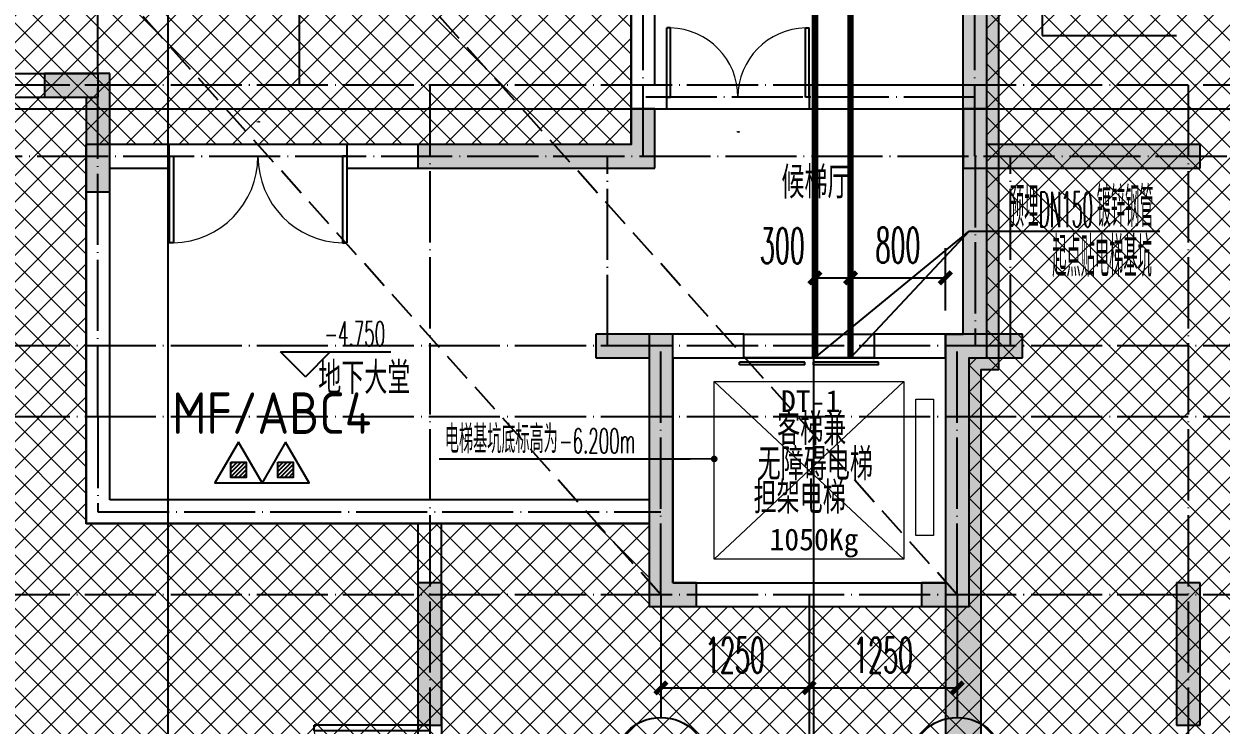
# Model space of a CAD drawing. Extents: x 27938 to 1507990, y 110129 to 923079.
# Drawn here: x 666667 to 676768, y 575229 to 581146 of the extents above; entities that cross this region are included whole.
import ezdxf
from ezdxf.enums import TextEntityAlignment as Align
from ezdxf.xclip import XClip

# ---------------------------------------------------------------- set-up
doc = ezdxf.new("R2010")
doc.units = 0
doc.header["$LTSCALE"] = 1000
doc.header["$MEASUREMENT"] = 0
doc.header["$XCLIPFRAME"] = 0
doc.linetypes.add('__DASH', pattern=[0.35, 0.25, -0.1])
doc.linetypes.add('DOTE', pattern=[2.4200000000000004, 2, -0.2, 0.02, -0.2])
for name, color, linetype in [('----建筑底图', 8, 'Continuous'), ('AXIS', 3, 'Continuous'), ('AXIS_TEXT', 7, 'Continuous'), ('COLUMN', 9, 'Continuous'), ('DIM_ELEV', 3, 'Continuous'), ('DIM_LEAD', 3, 'Continuous'), ('DIM_不分区消火栓', 1, 'Continuous'), ('DIM_废水', 31, 'Continuous'), ('DOOR_FIRE', 4, 'Continuous'), ('DOOR_FIRE_TEXT', 7, 'Continuous'), ('DOTE', 1, 'Continuous'), ('EQUIP_消防', 7, 'Continuous'), ('EQUIP_灭火器', 7, 'Continuous'), ('HS-A-墙-砖', 2, 'Continuous'), ('HS-A-墙-砼', 41, 'Continuous'), ('PIPE-废水', 31, 'TG_F'), ('PUB_HATCH', 8, 'Continuous'), ('PUB_TEXT', 4, 'Continuous'), ('TEXT_灭火器', 7, 'Continuous'), ('TWT_DIM', 3, 'Continuous'), ('WALL', 9, 'Continuous'), ('WINDOW', 4, 'Continuous'), ('建-墙-填充', 8, 'Continuous')]:
    doc.layers.add(name, color=color, linetype=linetype)
doc.layers.add('3.5方案汇报，与郭总、侯月琴确定户型_t8$0$STAIR', color=2, linetype='Continuous', lineweight=18)
doc.layers.add('填充', color=251, linetype='Continuous', lineweight=5)
doc.styles.add('_TCH_AXIS', font='COMPLEX', dxfattribs={"bigfont": 'GBCBIG'})
doc.styles.add('_TCH_DIM', font='SIMPLEX.shx', dxfattribs={"width": 0.7, "bigfont": 'GBCBIG.shx'})
doc.styles.add('_TCH_DIM_T3', font='SIMPLEX.shx', dxfattribs={"width": 0.4941176470588236, "bigfont": 'GBCBIG.shx'})
doc.styles.add('_TCH_WINDOW', font='SIMPLEX.shx', dxfattribs={"width": 0.7, "height": 3.5, "bigfont": 'GBCBIG.shx'})
doc.styles.add('COMPLEX', font='COMPLEX')
doc.styles.get("Standard").update_dxf_attribs({"font": 'gbenor.shx', "bigfont": 'gbcbig.shx'})
doc.styles.add('TG_LINETYPE', font='SIMPLEX', dxfattribs={"width": 0.8, "height": 3, "bigfont": 'HZTXT'})
doc.styles.add('黑体', font='simhei.ttf')
doc.linetypes.add('TG_F', pattern='A,2,-0.3,["F",TG_LINETYPE,S=0.1,R=0,X=-0.23,Y=-0.15],0', length=2.3)
doc.dimstyles.new('_TCH_ARCH&&100', dxfattribs={"dimtxt": 297.5, "dimasz": 100, "dimexe": 250, "dimexo": 300, "dimgap": 126.25, "dimtad": 1, "dimdec": 0, "dimzin": 0, "dimdsep": 46, "dimtxsty": '_TCH_DIM_T3', "dimblk": 'ARCHTICK', "dimcen": 0.09, "dimclrt": 4, "dimazin": 2, "dimtfac": 1, "dimtdec": 0, "dimtix": 1, "dimtmove": 2, "dimatfit": 3, "dimfxl": 100, "dimtolj": 1, "dimtzin": 0, "dimarcsym": 0})
doc.dimstyles.new('_TWT_ARCH&&100', dxfattribs={"dimtxt": 297.5, "dimasz": 100, "dimexe": 250, "dimexo": 300, "dimgap": 126.25, "dimtad": 1, "dimdec": 0, "dimzin": 0, "dimdsep": 46, "dimtxsty": '_TCH_DIM_T3', "dimblk": 'ARCHTICK', "dimcen": 0.09, "dimclrt": 7, "dimazin": 2, "dimtfac": 1, "dimtdec": 0, "dimtix": 1, "dimtmove": 2, "dimatfit": 3, "dimfxl": 1, "dimtolj": 1, "dimtzin": 0, "dimarcsym": 0})

# ---------------------------------------------------------------- blocks, each defined once
blk = doc.blocks.new('GFDGFSDFGD')
at = {"layer": 'PUB_HATCH'}
for points in [[(426666.6708735914, 373023.7243817647), (426666.6709418593, 372823.7234225881), (427016.5865838418, 372823.7236273639), (427016.5865310167, 372023.7239847798), (427216.5857125074, 372023.7232685714), (427216.5862826572, 373023.7242364523)], [(429816.3632568927, 372423.1719372816), (429816.5792986467, 372223.9949703271), (431816.5755195939, 372223.9953519432), (431816.5779332471, 372723.9945991393), (431616.5783280693, 372723.9945463392), (431616.57856569, 372423.9929713549), (430016.5799077351, 372423.9946691427)], [(436416.7941484787, 372423.1719372816), (436216.5774976362, 372423.9946691427), (434616.5788396813, 372423.9929713549), (434616.5790773536, 372723.9945462113), (434416.5794721228, 372723.9945990114), (434416.5818857774, 372223.9953519432), (436416.5781067247, 372223.9949703271)], [(431966.5784036494, 370823.7242366532), (431316.5776486206, 370823.7237811558), (431316.5776486206, 370623.7235008508), (431766.5784036494, 370623.7242366532), (431766.5784024601, 368523.7281419866), (432166.5784024601, 368523.7281419866), (432166.5784024601, 368723.7281419866), (431966.5784025923, 368723.7281419866)], [(434266.5790002493, 370823.7242364994), (434266.5790013064, 368723.7281418327), (434066.5790014386, 368723.7281418327), (434066.5790014386, 368523.7281418327), (434466.5790014386, 368523.7281418327), (434466.5790002493, 370623.7242364994), (434916.5797552781, 370623.723500697), (434916.5797552781, 370823.7237810019)], [(429816.5903770567, 368723.7167772611), (429816.5903740046, 367523.7257142118), (430016.5903773749, 367523.7239627372), (430016.5903773351, 368723.7167773817)], [(436416.5670283146, 368723.7167763724), (436216.5670280362, 368723.7167764931), (436216.5670279742, 367523.7239626549), (436416.5670313978, 367523.7257141294)]]:
    blk.add_hatch(color=0, dxfattribs=at).paths.add_polyline_path(points)
at = {"layer": 'COLUMN', "color": 0}
for p, q in [((426666.6708735914, 373023.7243817647), (426666.6709418593, 372823.7234225881)), ((427216.5862826572, 373023.7242364523), (426666.6708735914, 373023.7243817647)), ((427216.5857125074, 372023.7232685714), (427216.5862826572, 373023.7242364523)), ((426666.6709418593, 372823.7234225881), (427016.5865838418, 372823.7236273639)), ((427016.5865838418, 372823.7236273639), (427016.5865310167, 372023.7239847798)), ((431816.5779332471, 372723.9945991393), (431616.5783280693, 372723.9945463392)), ((431616.5783280693, 372723.9945463392), (431616.57856569, 372423.9929713549)), ((431816.5755195939, 372223.9953519432), (431816.5779332471, 372723.9945991393)), ((434616.5790773536, 372723.9945462113), (434416.5794721228, 372723.9945990114)), ((434416.5794721228, 372723.9945990114), (434416.5818857774, 372223.9953519432)), ((434616.5788396813, 372423.9929713549), (434616.5790773536, 372723.9945462113)), ((430016.5799077351, 372423.9946691427), (429816.3632568927, 372423.1719372816)), ((429816.3632568927, 372423.1719372816), (429816.5792986467, 372223.9949703271)), ((431616.57856569, 372423.9929713549), (430016.5799077351, 372423.9946691427)), ((436216.5774976362, 372423.9946691427), (434616.5788396813, 372423.9929713549)), ((436416.7941484787, 372423.1719372816), (436216.5774976362, 372423.9946691427)), ((436416.5781067247, 372223.9949703271), (436416.7941484787, 372423.1719372816)), ((429816.5792986467, 372223.9949703271), (431816.5755195939, 372223.9953519432)), ((434416.5818857774, 372223.9953519432), (436416.5781067247, 372223.9949703271)), ((427016.5865310167, 372023.7239847798), (427216.5857125074, 372023.7232685714)), ((431966.5784036494, 370823.7242366532), (431316.5776486206, 370823.7237811558)), ((431316.5776486206, 370823.7237811558), (431316.5776486206, 370623.7235008508)), ((431966.5784025923, 368723.7281419866), (431966.5784036494, 370823.7242366532)), ((434266.5790002493, 370823.7242364994), (434266.5790013064, 368723.7281418327)), ((434916.5797552781, 370823.7237810019), (434266.5790002493, 370823.7242364994)), ((434916.5797552781, 370623.723500697), (434916.5797552781, 370823.7237810019)), ((431316.5776486206, 370623.7235008508), (431766.5784036494, 370623.7242366532)), ((431766.5784036494, 370623.7242366532), (431766.5784024601, 368523.7281419866)), ((434466.5790014386, 368523.7281418327), (434466.5790002493, 370623.7242364994)), ((434466.5790002493, 370623.7242364994), (434916.5797552781, 370623.723500697)), ((429816.5903770567, 368723.7167772611), (429816.5903740046, 367523.7257142118)), ((430016.5903773351, 368723.7167773817), (429816.5903770567, 368723.7167772611)), ((430016.5903773749, 367523.7239627372), (430016.5903773351, 368723.7167773817)), ((432166.5784024601, 368723.7281419866), (431966.5784025923, 368723.7281419866)), ((432166.5784024601, 368523.7281419866), (432166.5784024601, 368723.7281419866)), ((434266.5790013064, 368723.7281418327), (434066.5790014386, 368723.7281418327)), ((434066.5790014386, 368723.7281418327), (434066.5790014386, 368523.7281418327)), ((436416.5670283146, 368723.7167763724), (436216.5670280362, 368723.7167764931)), ((436216.5670280362, 368723.7167764931), (436216.5670279742, 367523.7239626549)), ((436416.5670313978, 367523.7257141294), (436416.5670283146, 368723.7167763724)), ((431766.5784024601, 368523.7281419866), (432166.5784024601, 368523.7281419866)), ((434066.5790014386, 368523.7281418327), (434466.5790014386, 368523.7281418327)), ((429816.5903740046, 367523.7257142118), (430016.5903773749, 367523.7239627372)), ((436216.5670279742, 367523.7239626549), (436416.5670313978, 367523.7257141294))]:
    blk.add_line(p, q, dxfattribs=at)
blk = doc.blocks.new('$DorLib2D$00000001')
at = {"color": 0}
for p, q in [((0.45, 0.9750000000000001), (0.5000000000000002, 0.9750000000000001)), ((0.45, 0), (0.45, 0.9750000000000001)), ((0.5, 0), (0.5, 0.9750000000000001)), ((0.5, 0), (0.45, 0))]:
    blk.add_line(p, q, dxfattribs=at)
at = {"color": 0, "lineweight": 13}
blk.add_arc((0.475, 0), 0.975, 91.4692835813538, 180, dxfattribs=at)
blk = doc.blocks.new('$DORLIB2D$00000127')
at = {"color": 0}
for points in [[(-0.5333333333328483, 0.7948983154366971), (-0.5333333333328483, 0.690405644187237)], [(-0.03333333333284827, 0.7948983154366971), (-0.5333333333328483, 0.7948983154366971)], [(-0.03333333333284827, 0.7948983154366971), (-0.03333333333284827, 0.690405644187237)], [(0.5333333333328483, 0.7948983154366971), (0.03333333333284827, 0.7948983154366971)], [(0.03333333333284827, 0.7948983154366971), (0.03333333333284827, 0.690405644187237)], [(0.5333333333328483, 0.7948983154366971), (0.5333333333328483, 0.690405644187237)], [(-0.03333333333284827, 0.690405644187237), (-0.5333333333328483, 0.690405644187237)], [(0.5333333333328483, 0.690405644187237), (0.03333333333284827, 0.690405644187237)], [(0.5, 0.4999999999999858), (-0.5, 0.4999999999999858)]]:
    blk.add_lwpolyline(points, dxfattribs=at)
blk = doc.blocks.new('$DorLib2D$00000002')
at = {"color": 0}
for p, q in [((-0.5, -5.684341886080802e-17), (-0.5000000000000007, 0.4875)), ((-0.4750000000000007, 0.4875), (-0.5000000000000007, 0.4875)), ((-0.475, -2.842170943040401e-17), (-0.4750000000000007, 0.4875)), ((0.475, -2.842170943040401e-17), (0.4750000000000007, 0.4875)), ((0.4750000000000007, 0.4875), (0.5000000000000007, 0.4875)), ((0.5, -5.684341886080802e-17), (0.5000000000000007, 0.4875)), ((-0.5, -5.684341886080802e-17), (-0.475, -2.842170943040401e-17)), ((0.5, -5.684341886080802e-17), (0.475, -2.842170943040401e-17))]:
    blk.add_line(p, q, dxfattribs=at)
at = {"color": 0, "lineweight": 13}
for centre, start, end in [((-0.4875, -4.263256414560601e-17), 0, 88.53071641864632), ((0.4875, -4.263256414560601e-17), 91.4692835813537, 180)]:
    blk.add_arc(centre, 0.4875, start, end, dxfattribs=at)
blk = doc.blocks.new('A$C74D73064')
at = {"layer": 'PUB_HATCH'}
for points in [[(916.758494802266, 59822.25252725508), (1216.763301225865, 59522.2525272551), (1216.665569302689, 65622.38316032744), (916.6607630463943, 65922.37271767309)], [(766.752538374508, 59822.25252725508), (1066.75253837451, 59522.25252725511), (1216.763301225865, 59522.2525272551), (916.758494802266, 59822.25252725508)]]:
    blk.add_hatch(color=0, dxfattribs=at).paths.add_polyline_path(points)
at = {"layer": '填充'}
h = blk.add_hatch(dxfattribs=at)
h.set_pattern_fill('ANSI37', color=0, scale=100, style=0)
h.set_pattern_definition([(45, (-58932.59737397294, 57522.26104246161), (-112.2532015133644, 112.2532015133644), []), (135, (-58932.59737397294, 57522.26104246161), (-112.2532015133644, -112.2532015133644), [])])
h.paths.add_polyline_path([(-1883.245113433339, 67422.2569481032), (-1883.252093272109, 65922.25253493642), (-4383.245926994132, 65922.25253493642), (-4383.245369886106, 63622.25836530142), (-1883.245802703255, 63622.25285050017), (-1883.24528038752, 61422.52731195209), (-6483.052808433014, 61422.52585154667), (-6483.05280949513, 58222.52356318047), (-1733.246660446981, 58222.52356434404), (-1733.24626368488, 57522.26107485557), (966.753737372579, 57522.26107486594), (966.756026635645, 59622.3238344139), (1116.760784007143, 59622.18834295194), (1116.758494829061, 61422.38938027527), (1116.757451275247, 61422.50371264853), (1116.764397479943, 67422.25361470424)], flags=16)
h.paths.add_polyline_path([(28617.14278763864, 63622.25619117322), (28617.14160993224, 65922.25169613352), (26117.14164649148, 65922.25689576706), (26117.1416480873, 67422.25584840844), (23117.14164120343, 67422.25584840844), (23116.79998006136, 61422.52643550967), (18516.80651622411, 61422.52497610822), (18516.80691676997, 58222.52649465378), (23266.79900160988, 58222.52649481338), (23266.798996764, 57522.26019841316), (25966.79899782146, 57522.26019842352), (25966.79899781779, 59622.25636482809), (26416.80034948542, 59622.25741134246), (26416.80034957407, 61422.52504180919), (26116.80271172413, 61422.50283620611), (26117.14164410619, 63622.25626530824)], flags=16)
h.paths.add_polyline_path([(-14883.24656480824, 70322.2568880918), (39116.74030273309, 70322.2568880918), (39116.74030273309, 50822.25688926864), (-14883.24656480824, 50822.25688926864)])
at = {"layer": '建-墙-填充'}
blk.add_hatch(color=0, dxfattribs=at).paths.add_polyline_path([(1066.75253837451, 59522.25252725511), (766.752538374508, 59822.25252725508), (766.7525383745079, 54519.25646166527), (1066.752538374509, 54819.25646166527)])
at = {"color": 0}
blk.add_lwpolyline([(-1883.245113433339, 67422.2569481032), (-1883.252093272109, 65922.25253493642), (-4383.245926994132, 65922.25253493642), (-4383.245369886106, 63622.25836530142), (-1883.245802703255, 63622.25285050017), (-1883.24528038752, 61422.52731195209), (-6483.052808433014, 61422.52585154667), (-6483.05280949513, 58222.52356318047), (-1733.246660446981, 58222.52356434404), (-1733.24626368488, 57522.26107485557), (966.753737372579, 57522.26107486594), (966.756026635645, 59622.3238344139), (1116.760784007143, 59622.18834295194), (1116.758494829061, 61422.38938027527), (1116.757451275247, 61422.50371264853), (1116.764397479943, 67422.25361470424)], close=True, dxfattribs=at)
at = {"layer": '3.5方案汇报，与郭总、侯月琴确定户型_t8$0$STAIR', "color": 0}
for p, q in [((416.7534364764579, 59422.24688031059), (-1183.246563524008, 57922.24688031198)), ((-1183.246563524008, 59422.24688031059), (416.7534364764579, 57922.24688031198))]:
    blk.add_line(p, q, dxfattribs=at)
for points in [[(-1183.246563524008, 57922.24688031198), (-1183.246563524008, 59422.24688031059), (416.7534364764579, 59422.24688031059), (416.7534364764579, 57922.24688031198)], [(516.7534364669118, 58122.24688042747), (516.7534364669118, 59272.24688042793), (666.7534364697058, 59272.24688042793), (666.7534364697058, 58122.24688042747)]]:
    blk.add_lwpolyline(points, close=True, dxfattribs=at)
at = {"layer": 'DIM_ELEV', "color": 0}
for p, q in [((-4632.776922002842, 59462.12195916916), (-4842.776922002842, 59672.12195916916)), ((-4842.776922002842, 59672.12195916916), (-3911.88826048671, 59672.12195916916)), ((-4632.776922002842, 59462.12195916916), (-4422.776922002842, 59672.12195916916))]:
    blk.add_line(p, q, dxfattribs=at)
at = {"layer": 'DIM_LEAD', "color": 0}
for p, q in [((-1385.325565237785, 58767.71335741843), (-3505.325565237799, 58767.71335741843)), ((-1183.246563524008, 58768.21335741843), (-1385.325565237785, 58767.71335741843))]:
    blk.add_line(p, q, dxfattribs=at)
at = {"layer": 'DIM_LEAD', "color": 0, "const_width": 28}
blk.add_lwpolyline([(-1169.246606378236, 58768.24799723015, 1), (-1197.24652066978, 58768.1787176067, 1)], format="xyb", close=True, dxfattribs=at)
at = {"layer": 'DOOR_FIRE', "color": 0}
for p, q in [((-3683.235486928956, 56522.25777081763), (-3683.235486928956, 55522.25777081763)), ((-3483.235486928956, 56522.25777081763), (-3483.235486928956, 55522.25777081763))]:
    blk.add_line(p, q, dxfattribs=at)
at = {"layer": 'DOTE', "color": 0}
for p, q in [((-5794.964898869745, 128076.6066358481), (-5794.964898869745, 3986.254199284944)), ((-344.9648988696281, 128076.6066358481), (-344.9648988696281, 3986.254199284944)), ((186069.1586907371, 61719.25646165141), (-82096.49317365023, 61719.25646165141))]:
    blk.add_line(p, q, dxfattribs=at)
at = {"layer": 'DOTE', "color": 0, "linetype": 'DOTE', "ltscale": 0.3}
for p, q in [((1016.567024466058, 61822.07640173787), (-1783.433504528133, 61822.07844337646)), ((1017.095884542505, 61322.52799729921), (1017.095884542505, 59722.25773711933)), ((-6383.052609497798, 59122.2595045924), (-6383.052607165708, 58322.25957977981)), ((-6383.052609466424, 58322.25957977981), (-1633.246858521306, 58322.2595936259))]:
    blk.add_line(p, q, dxfattribs=at)
at = {"layer": 'HS-A-墙-砖', "color": 0}
for p, q in [((-8069.964898870442, 62022.25312668947), (-6383.239907395211, 62022.25312668947)), ((-6383.239907395211, 62022.25312668947), (-6383.239907395211, 61822.25312668947)), ((-8269.964898870448, 61822.25312668947), (-6383.239907395211, 61822.25312668947)), ((-3683.235486928956, 58222.52369076957), (-3683.235486928957, 56522.25777081765)), ((-3483.235486928956, 58222.52369076957), (-3683.235486928956, 58222.52369076957)), ((-3483.235486928959, 56522.25777081765), (-3483.235486928956, 58222.52369076957)), ((-3683.235486928957, 56522.25777081765), (-3483.235486928959, 56522.25777081765))]:
    blk.add_line(p, q, dxfattribs=at)
at = {"layer": 'HS-A-墙-砼', "color": 0}
for p, q in [((916.758494802266, 59822.25252725508), (916.6607630463943, 65922.37271767309)), ((1216.763301225865, 59522.2525272551), (1216.665569302689, 65622.38316032744)), ((766.752538374508, 59822.25252725508), (916.758494802266, 59822.25252725508)), ((766.752538374508, 59822.25252725508), (766.7525383745079, 54519.25646166527)), ((1066.75253837451, 59522.25252725511), (1216.763301225865, 59522.2525272551)), ((1066.75253837451, 59522.25252725511), (1066.752538374509, 54819.25646166527))]:
    blk.add_line(p, q, dxfattribs=at)
at = {"layer": 'WALL', "color": 0}
for p, q in [((-1683.246860774316, 61922.24614818454), (-1683.246862614644, 63722.25626540257)), ((-1883.246860672079, 61822.24606955805), (-1883.246862512409, 63622.25626530394)), ((-1583.246720688399, 61922.24622670911), (-1683.246860774316, 61922.24614818454)), ((-1583.246563639478, 61722.24622670918), (-1583.246720688399, 61922.24622670911)), ((1016.493402672294, 61922.24826814103), (-383.2467206887771, 61922.24716900264)), ((-383.2467206887771, 61922.24716900264), (-383.2465636398559, 61722.2471690027)), ((1016.493559721215, 61722.24826814109), (1016.493402672294, 61922.24826814103)), ((-1883.246860263417, 61422.52371651494), (-1883.246860672079, 61822.24606955806)), ((-1683.246860569863, 61722.24614818449), (-1583.246563639478, 61722.24622670918)), ((-1683.246860058975, 61222.52371650771), (-1683.246860569863, 61722.24614818449)), ((-383.2465636398559, 61722.2471690027), (1016.493559721215, 61722.24826814109)), ((-5783.245961829825, 61422.5237166564), (-6483.052610288451, 61422.52371668178)), ((-6483.052609470131, 58222.52298912909), (-6483.052610288451, 61422.52371668178)), ((-5783.245961837079, 61222.5237166564), (-5783.245961829825, 61422.5237166564)), ((-1883.246860263417, 61422.52371651494), (-4283.245961829825, 61422.523716602)), ((-4283.245961829825, 61422.523716602), (-4283.245961837079, 61222.52371660199)), ((-6283.052610237311, 61222.52371667453), (-5783.245961837079, 61222.5237166564)), ((-6283.052609521279, 58422.5230375208), (-6283.052610237311, 61222.52371667453)), ((-4283.245961837079, 61222.52371660199), (-1683.246860058975, 61222.52371650771)), ((-1733.246860507062, 59822.25688808331), (-1733.246860507062, 58422.52413838511)), ((-933.2465635237758, 59822.25688808331), (-1733.246860507062, 59822.25688808331)), ((-933.2465635237759, 59622.25688808331), (-933.2465635237758, 59822.25688808331)), ((766.7525383732282, 59822.2568880833), (166.7534364762238, 59822.25688808331)), ((166.7534364762238, 59822.25688808331), (166.7534364762238, 59622.25688808331)), ((766.7525383732282, 59622.2568880833), (766.7525383732282, 59822.2568880833)), ((-1533.246860507064, 59622.25688808331), (-1533.246860507061, 58322.52416258096)), ((-1533.246860507064, 59622.25688808331), (-933.2465635237759, 59622.25688808331)), ((166.7534364762238, 59622.25688808331), (766.7525383732282, 59622.2568880833)), ((-1733.246860507062, 58422.52413838511), (-6283.052609521279, 58422.5230375208)), ((-1533.246860507061, 58322.52416258096), (-1533.246860507051, 57722.2568880833)), ((-1733.246860507055, 58222.5241383851), (-6483.052609470131, 58222.52298912909)), ((-1733.246860507055, 58222.5241383851), (-1733.246860507055, 57522.25688808331)), ((-1533.246860507051, 57722.2568880833), (766.7525383733446, 57722.2568880833)), ((766.7525383733446, 57722.2568880833), (766.7525383733446, 57522.2568880833)), ((-1733.246860507055, 57522.25688808331), (766.7525383733446, 57522.2568880833))]:
    blk.add_line(p, q, dxfattribs=at)
at = {"layer": 'WINDOW', "color": 0}
for p, q in [((-933.2465635237752, 59822.2568880833), (166.7534364762248, 59822.2568880833)), ((-933.2465635237752, 59622.2568880833), (166.7534364762248, 59622.2568880833))]:
    blk.add_line(p, q, dxfattribs=at)
at = {"layer": '填充', "color": 0}
blk.add_lwpolyline([(-1883.245113433339, 67422.2569481032), (-1883.252093272109, 65922.25253493642), (-4383.245926994132, 65922.25253493642), (-4383.245369886106, 63622.25836530142), (-1883.245802703255, 63622.25285050017), (-1883.24528038752, 61422.52731195209), (-6483.052808433014, 61422.52585154667), (-6483.05280949513, 58222.52356318047), (-1733.246660446981, 58222.52356434404), (-1733.24626368488, 57522.26107485557), (966.753737372579, 57522.26107486594), (966.756026635645, 59622.3238344139), (1116.760784007143, 59622.18834295194), (1116.758494829061, 61422.38938027527), (1116.757451275247, 61422.50371264853), (1116.764397479943, 67422.25361470424)], close=True, dxfattribs=at)
at = {"color": 169}
blk.add_blockref('GFDGFSDFGD', (-433499.8252640743, -311001.4679434196), dxfattribs=at)
at = {"layer": 'DOOR_FIRE', "color": 169, "xscale": -1000, "yscale": -1000, "zscale": 200, "rotation": 270}
blk.add_blockref('$DorLib2D$00000001', (-3583.235486928956, 56022.25777081763), dxfattribs=at)
at = {"layer": 'WINDOW', "color": 169}
ref = blk.add_blockref('$DorLib2D$00000002', (-983.2466421641288, 61822.24669785592), dxfattribs=dict(at, xscale=-1200, yscale=-1200, zscale=-1200, rotation=180.0000449912018))
ref.add_attrib('A', 'YFM1221', (-991.8564101439699, 61526.77169109504), dxfattribs={"layer": 'DOOR_FIRE_TEXT', "ltscale": 0.5, "height": 5.95, "rotation": 4.499120182223704e-05, "style": '_TCH_WINDOW', "width": 0.4941176470588236})
ref = blk.add_blockref('$DorLib2D$00000002', (-5033.245961833454, 61322.52371662919), dxfattribs=dict(at, xscale=-1500, yscale=-1500, zscale=-1500, rotation=359.999999997922))
ref.add_attrib('A', 'JFM1521', (-5041.576034071082, 61611.22107474853), dxfattribs={"layer": 'DOOR_FIRE_TEXT', "ltscale": 0.5, "height": 5.95, "style": '_TCH_WINDOW', "width": 0.4941176470588236})
at = {"layer": 'WINDOW', "color": 169, "xscale": 1100, "yscale": -200, "zscale": 1100}
blk.add_blockref('$DORLIB2D$00000127', (-383.2465635237752, 59722.2568880833), dxfattribs=at)
at = {"layer": 'DIM_ELEV', "color": 0, "style": '_TCH_DIM', "width": 0.4941176470588236}
blk.add_text('-4.750', height=208.25, dxfattribs=at).set_placement((-4471.88826048671, 59721.12195916916))
at = {"layer": 'DIM_LEAD', "color": 0, "style": '_TCH_DIM'}
for s, height, width, p in [('电梯基坑底标高为', 236.3120567375886, 0.7, (-3456.325565237799, 58816.71335741843)), ('-6.200m', 208.25, 0.4941176470588236, (-2493.006416301629, 58816.71335741843))]:
    blk.add_text(s, height=height, dxfattribs=dict(at, width=width)).set_placement(p)
at = {"layer": 'PUB_TEXT', "color": 0}
for s, p in [('候梯厅', (-616.7816368610365, 60966.66653324687)), ('地下大堂', (-4524.906157972699, 59315.67746849917)), ('客梯兼', (-652.3673422096763, 58884.32768422668)), ('无障碍电梯', (-816.9362501045689, 58588.55751631525)), ('担架电梯', (-851.3700905520236, 58306.99880135292))]:
    blk.add_text(s, height=270.0709219858156, dxfattribs=at).set_placement(p)
at = {"layer": 'PUB_TEXT', "color": 0, "style": '黑体'}
for s, p in [('DT-1', (-620.3696253979579, 59164.49809945119)), ('1050Kg', (-717.3696253979579, 57996.82868004055))]:
    blk.add_text(s, height=184.0084388185654, dxfattribs=at).set_placement(p)
blk = doc.blocks.new('HFHFTHFD')
at = {"layer": 'DOTE', "color": 0, "linetype": 'DOTE', "ltscale": 0.3}
for p, q in [((427116.5787021646, 601748.8100473222), (427116.5787027501, 612948.8100463543)), ((428816.5787016117, 604548.8100388076), (428816.5787015849, 612948.8100463543)), ((431716.5787021924, 603949.0803065526), (431716.5787021923, 612948.8100463543)), ((434516.5787031293, 603949.0803065526), (434516.5787031293, 612948.8100463543)), ((472616.5787020951, 604548.8100471114), (418616.5787028495, 604548.8100471116)), ((429916.7956125877, 604548.8100471115), (429916.5572264311, 593448.8100475312)), ((436316.361792734, 604548.8100471115), (436316.6001788905, 593448.8100475312)), ((418616.5787028495, 603949.0803176122), (472616.5787020951, 603949.0802720234)), ((431416.5779594908, 602348.8100463725), (431416.5779592263, 603948.8100463734)), ((434816.5794645891, 602348.8100463725), (434816.5794648536, 603948.8100463734)), ((472616.5787020951, 602348.8100463724), (418616.5787028495, 602348.8100463726)), ((431866.5787074884, 600248.8100463784), (431866.5787075731, 602348.8100463543)), ((434366.5786978334, 600248.8100463304), (434366.5786977486, 602348.8100463543)), ((472616.5787020951, 601748.8100473221), (418616.5787028495, 601748.8100473222)), ((472616.5787020951, 600248.810045596), (418616.5787028495, 600248.8100466327)), ((433116.5787096269, 600248.8100463543), (433116.5787096269, 593448.8100475312))]:
    blk.add_line(p, q, dxfattribs=at)
blk = doc.blocks.new('_ArchTick')
at = {"color": 0, "linetype": 'ByBlock', "const_width": 0.4}
blk.add_lwpolyline([(-0.5, -0.5), (0.5, 0.5)], dxfattribs=at)
blk = doc.blocks.new('*D206')
at = {"layer": 'Defpoints', "color": 0}
for p in [(674441.7968483001, 579003.2079599601), (673641.7968479837, 578428.9224847028), (674441.7968483001, 578428.9224847028)]:
    blk.add_point(p, dxfattribs=at)
at = {"layer": 'TWT_DIM', "color": 0, "lineweight": -2}
for p, q in [((673641.7968479837, 578728.9224847028), (673641.7968479837, 579253.2079599601)), ((674441.7968483001, 578728.9224847028), (674441.7968483001, 579253.2079599601)), ((673641.7968479837, 579003.2079599601), (674441.7968483001, 579003.2079599601))]:
    blk.add_line(p, q, dxfattribs=at)
at = {"layer": 'TWT_DIM', "color": 0, "lineweight": -2, "xscale": 100, "yscale": 100, "zscale": 100, "rotation": 180}
blk.add_blockref('_ArchTick', (673641.7968479837, 579003.2079599601), dxfattribs=at)
at = {"layer": 'TWT_DIM', "color": 0, "lineweight": -2, "xscale": 100, "yscale": 100, "zscale": 100}
blk.add_blockref('_ArchTick', (674441.7968483001, 579003.2079599601), dxfattribs=at)
at = {"layer": 'TWT_DIM', "color": 7, "insert": (674041.7968481419, 579278.2079599601), "char_height": 297.5, "attachment_point": 5, "style": '_TCH_DIM_T3'}
blk.add_mtext('\\A1;800', dxfattribs=at)
blk = doc.blocks.new('*D207')
at = {"layer": 'Defpoints', "color": 0}
for p in [(673641.7968479837, 579003.2079599601), (673341.7968479837, 578428.9224847028), (673641.7968479837, 578428.9224847028)]:
    blk.add_point(p, dxfattribs=at)
at = {"layer": 'TWT_DIM', "color": 0, "lineweight": -2}
for p, q in [((673341.7968479837, 578728.9224847028), (673341.7968479837, 579253.2079599601)), ((673641.7968479837, 578728.9224847028), (673641.7968479837, 579253.2079599601)), ((673341.7968479837, 579003.2079599601), (673641.7968479837, 579003.2079599601))]:
    blk.add_line(p, q, dxfattribs=at)
at = {"layer": 'TWT_DIM', "color": 0, "lineweight": -2, "xscale": 100, "yscale": 100, "zscale": 100, "rotation": 180}
blk.add_blockref('_ArchTick', (673341.7968479837, 579003.2079599601), dxfattribs=at)
at = {"layer": 'TWT_DIM', "color": 0, "lineweight": -2, "xscale": 100, "yscale": 100, "zscale": 100}
blk.add_blockref('_ArchTick', (673641.7968479837, 579003.2079599601), dxfattribs=at)
at = {"layer": 'TWT_DIM', "color": 7, "insert": (673066.5600718434, 579273.4190814185), "char_height": 297.5, "attachment_point": 5, "style": '_TCH_DIM_T3'}
blk.add_mtext('\\A1;300', dxfattribs=at)
blk = doc.blocks.new('*D321')
at = {"layer": 'AXIS', "color": 0, "lineweight": -2}
for p, q in [((672041.7965549786, 576028.9224847243), (672041.7965549786, 575292.6594247022)), ((673291.7965529972, 576028.9224847243), (673291.7965529972, 575292.6594247022)), ((672041.7965549786, 575542.6594247022), (673291.7965529972, 575542.6594247022))]:
    blk.add_line(p, q, dxfattribs=at)
at = {"layer": 'Defpoints', "color": 0}
for p in [(672041.7965549786, 576328.9224847243), (673291.7965529972, 576328.9224847243), (673291.7965529972, 575542.6594247022)]:
    blk.add_point(p, dxfattribs=at)
at = {"layer": 'AXIS', "color": 0, "lineweight": -2, "xscale": 100, "yscale": 100, "zscale": 100, "rotation": 180}
blk.add_blockref('_ArchTick', (672041.7965549786, 575542.6594247022), dxfattribs=at)
at = {"layer": 'AXIS', "color": 0, "lineweight": -2, "xscale": 100, "yscale": 100, "zscale": 100}
blk.add_blockref('_ArchTick', (673291.7965529972, 575542.6594247022), dxfattribs=at)
at = {"layer": 'AXIS', "color": 4, "insert": (672666.7965539879, 575817.6594247022), "char_height": 297.5, "attachment_point": 5, "style": '_TCH_DIM_T3'}
blk.add_mtext('\\A1;1250', dxfattribs=at)
blk = doc.blocks.new('*D322')
at = {"layer": 'AXIS', "color": 0, "lineweight": -2}
for p, q in [((673291.7965529972, 576028.9224847243), (673291.7965529972, 575292.6594247022)), ((674541.796551016, 576028.9224847243), (674541.796551016, 575292.6594247022)), ((673291.7965529972, 575542.6594247022), (674541.796551016, 575542.6594247022))]:
    blk.add_line(p, q, dxfattribs=at)
at = {"layer": 'Defpoints', "color": 0}
for p in [(673291.7965529972, 576328.9224847243), (674541.796551016, 576328.9224847243), (674541.796551016, 575542.6594247022)]:
    blk.add_point(p, dxfattribs=at)
at = {"layer": 'AXIS', "color": 0, "lineweight": -2, "xscale": 100, "yscale": 100, "zscale": 100, "rotation": 180}
blk.add_blockref('_ArchTick', (673291.7965529972, 575542.6594247022), dxfattribs=at)
at = {"layer": 'AXIS', "color": 0, "lineweight": -2, "xscale": 100, "yscale": 100, "zscale": 100}
blk.add_blockref('_ArchTick', (674541.796551016, 575542.6594247022), dxfattribs=at)
at = {"layer": 'AXIS', "color": 4, "insert": (673916.7965520066, 575817.6594247022), "char_height": 297.5, "attachment_point": 5, "style": '_TCH_DIM_T3'}
blk.add_mtext('\\A1;1250', dxfattribs=at)
blk = doc.blocks.new('_AXISO')
at = {"color": 0}
blk.add_circle((0, 0), 0.5, dxfattribs=at)
at = {"layer": 'AXIS_TEXT', "color": 0, "style": 'COMPLEX', "width": 1.041666666666667}
blk.add_attdef('A', text='', height=0.56, dxfattribs=at).set_placement((-0.25, -0.28), (0.25, -0.28), align=Align.FIT)
blk = doc.blocks.new('$ATTACHMENT$00000214')
h = blk.add_hatch()
h.set_pattern_fill('ANSI31', color=256, scale=200, style=0)
h.set_pattern_definition([(45, (-38543.80223862439, -6842.63859106258), (-17.67766952966369, 17.67766952966369), [])])
h.paths.add_polyline_path([(-64.92232553117356, 1.936813719180464), (64.922325531159, 1.936813719180464), (64.922325531159, -127.9078373431521), (-64.92232553117356, -127.9078373431521)])
for points in [[(0, 171.8081853693711), (-198.3870041439732, -171.8081853693711), (198.3870041439732, -171.8081853693711)], [(-64.92232553117356, 1.936813719180464), (64.922325531159, 1.936813719180464), (64.922325531159, -127.9078373431521), (-64.92232553117356, -127.9078373431521)]]:
    blk.add_lwpolyline(points, close=True)
blk = doc.blocks.new('$TwtSys$00000545')
for p, q in [((0, 343.6163707387168), (-198.3870041440241, 0)), ((198.3870041440241, 0), (0, 343.6163707387168)), ((-198.3870041440241, 0), (198.3870041440241, 0))]:
    blk.add_line(p, q)
at = {"layer": 'EQUIP_消防'}
blk.add_blockref('$ATTACHMENT$00000214', (0, 171.8081853693584), dxfattribs=at)

msp = doc.modelspace()

# ---------------------------------------------------------------- linework, layer by layer
at = {"color": 8, "linetype": '__DASH'}
for p, q in [((672041.6022925646, 576328.92249852), (654718.9716091066, 595682.9579922287)), ((674541.7979588403, 576328.92249852), (657219.1672753823, 595682.9579922287))]:
    msp.add_line(p, q, dxfattribs=at)
at = {"layer": 'AXIS', "color": 8}
for p, q in [((672041.796552996, 576328.9224847243), (672041.796552996, 575292.6594247022)), ((674541.7965529985, 576328.9227054715), (674541.7967360002, 575292.6596454494))]:
    msp.add_line(p, q, dxfattribs=at)
at = {"layer": 'DIM_不分区消火栓'}
for p, q in [((675258.207799145, 582728.5084655385), (675258.207799145, 581047.9874846934)), ((675258.207799145, 581047.9874846934), (676392.8658481807, 581047.9874846934))]:
    msp.add_line(p, q, dxfattribs=at)
at = {"layer": 'DIM_废水'}
for p, q in [((673341.7968479837, 578328.9257812236), (674641.4122527193, 579397.0419962397)), ((673641.7968479837, 578328.9257812236), (674641.4122527193, 579397.0419962397)), ((674641.4122527193, 579397.0419962397), (676250.7782527192, 579397.0419962397))]:
    msp.add_line(p, q, dxfattribs=at)
at = {"layer": 'PIPE-废水', "const_width": 55.00000000000001}
for points in [[(673341.7968479837, 578328.9257812236), (673341.7968479837, 582378.9257889948)], [(673641.7968479837, 578328.9257812236), (673641.7968479837, 582378.9257889948)]]:
    msp.add_lwpolyline(points, dxfattribs=at)

# ---------------------------------------------------------------- block references
at = {"layer": '----建筑底图', "color": 169}
ref = msp.add_blockref('A$C74D73064', (673675.0431119021, 518706.6655966103), dxfattribs=at)
XClip(ref).set_block_clipping_path([(-14883.246564808185, 50822.2568892687), (39116.74030273309, 70322.2568880918)])
at = {"layer": '----建筑底图', "color": 8}
msp.add_blockref('GFDGFSDFGD', (240175.2178478277, 207705.1976531908), dxfattribs=at)
at = {"color": 169}
msp.add_blockref('HFHFTHFD', (240175.2178442443, -23919.88756165234), dxfattribs=at)
at = {"layer": 'AXIS', "color": 8}
ref = msp.add_blockref('_AXISO', (672041.796552996, 574892.6594247022), dxfattribs=dict(at, xscale=800, yscale=800, zscale=800))
ref.add_attrib('A', '9', dxfattribs={"layer": 'AXIS_TEXT', "color": 8, "ltscale": 0.5, "height": 452.5483399593904, "style": '_TCH_AXIS', "width": 1.500000000000254}).set_placement((671815.5223830163, 574666.3852547224), (672268.0707229758, 574666.3852547224), align=Align.FIT)
ref = msp.add_blockref('_AXISO', (674541.7968066393, 574892.6596454494), dxfattribs=dict(at, xscale=800, yscale=800, zscale=800))
ref.add_attrib('A', '11', dxfattribs={"layer": 'AXIS_TEXT', "color": 8, "ltscale": 0.5, "height": 452.5483399593904, "style": '_TCH_AXIS', "width": 0.8750000000001477}).set_placement((674315.5226366596, 574666.3854754696), (674768.070976619, 574666.3854754696), align=Align.FIT)
at = {"layer": 'EQUIP_灭火器'}
for p in [(668477.549995856, 577274.2440000001), (668874.3240041441, 577274.2440000001)]:
    msp.add_blockref('$TwtSys$00000545', p, dxfattribs=at)

# ---------------------------------------------------------------- texts
at = {"layer": 'DIM_废水', "color": 7, "style": '_TCH_DIM_T3'}
for s, height, width, p in [('镀锌钢管', 337.5886524822695, 0.4941176470588236, (675718.9885155477, 579432.0419962397)), ('预埋', 337.5886524822695, 0.4941176470588236, (674986.9584780008, 579432.0419962397)), ('DN150', 297.5, 0.3487889273356401, (675229.8120449595, 579432.0419962397)), ('起点贴电梯基坑', 337.5886524822695, 0.4941176470588236, (675343.6693666115, 579012.0419962397))]:
    msp.add_text(s, height=height, dxfattribs=dict(at, width=width)).set_placement(p)
at = {"layer": 'TEXT_灭火器'}
msp.add_text('MF/ABC4', height=350, dxfattribs=at).set_placement((667917.6036666667, 577686.5836448865))

# ---------------------------------------------------------------- dimensions: what is measured, and where the dimension line sits
at = {"layer": 'AXIS', "color": 8}
for p1, p2, picture, middle in [((672041.7965549786, 576328.9224847243), (673291.7965529972, 576328.9224847243), '*D321', (672666.7965539879, 575817.6594247022)), ((673291.7965529972, 576328.9224847243), (674541.796551016, 576328.9224847243), '*D322', (673916.7965520066, 575817.6594247022))]:
    dim = msp.add_aligned_dim(p1=p1, p2=p2, distance=-786.2630600221455, dimstyle='_TCH_ARCH&&100', dxfattribs=at)
    dim.commit()
    dim.dimension.update_dxf_attribs({"geometry": picture, "text_midpoint": middle})
at = {"layer": 'TWT_DIM'}
dim = msp.add_linear_dim(base=(673641.7968479837, 579003.2079599601), p1=(673341.7968479837, 578428.9224847028), p2=(673641.7968479837, 578428.9224847028), angle=0, dimstyle='_TWT_ARCH&&100', dxfattribs=at)
dim.commit()
dim.dimension.update_dxf_attribs({"geometry": '*D207', "text_midpoint": (673066.5600718434, 579273.4190814185), "dimtype": 129})
dim = msp.add_aligned_dim(p1=(673641.7968479837, 578428.9224847028), p2=(674441.7968483001, 578428.9224847028), distance=574.2854752573185, dimstyle='_TWT_ARCH&&100', dxfattribs=at)
dim.commit()
dim.dimension.update_dxf_attribs({"geometry": '*D206', "text_midpoint": (674041.7968481419, 579278.2079599601)})

doc.saveas('drawing.dxf')
